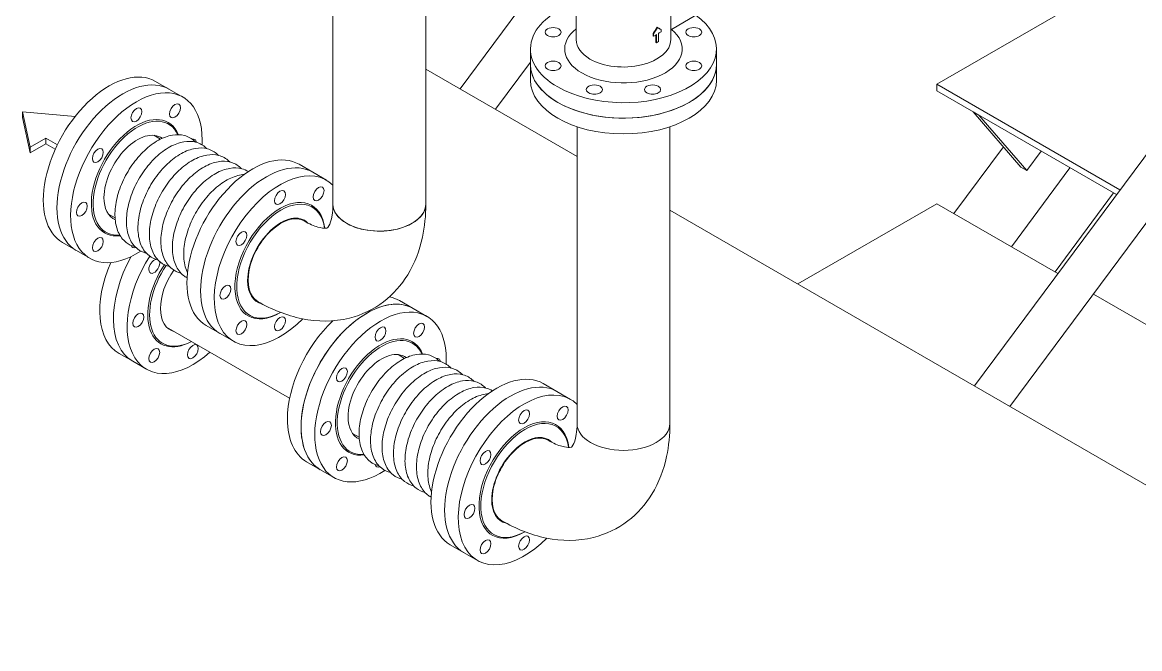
# Model space of a CAD drawing. Header units: millimetres. Extents: x -312439 to 477422, y -331570 to 212570.
# Drawn here: x 413404 to 414246, y 93066 to 93538 of the extents above; entities that cross this region are included whole.
import ezdxf

# ---------------------------------------------------------------- set-up
doc = ezdxf.new("R2010")
doc.units = ezdxf.units.MM

msp = doc.modelspace()

# ---------------------------------------------------------------- linework, layer by layer
at = {"color": 0, "linetype": 'Continuous', "lineweight": 0, "extrusion": (1.25969e-16, 0.816497, 0.57735)}
for p, q in [((414121.553, 93264.393), (414591.091, 93896.932)), ((414148.249, 93248.98), (414608.655, 93869.216)), ((413707.789, 93848.268), (413707.789, 93401.318)), ((413637.786, 93800.163), (413637.786, 93401.318)), ((413733.653, 93488.348), (413824.582, 93610.844)), ((413821.141, 93525.416), (413821.141, 93567.942)), ((414093.179, 93491.813), (414210.108, 93559.321)), ((413892.541, 93525.416), (413892.541, 93549.694)), ((413911.39, 93543.831), (413892.97, 93533.196)), ((413879.564, 93529.77), (413879.111, 93530.031)), ((413879.111, 93528.386), (413879.111, 93530.031)), ((413879.564, 93528.125), (413879.564, 93529.77)), ((413881.228, 93523.22), (413881.228, 93528.943)), ((413881.679, 93522.959), (413881.679, 93529.183)), ((413882.537, 93534.558), (413882.086, 93534.818)), ((413883.365, 93523.932), (413883.365, 93530.156)), ((413885.199, 93533.023), (413884.745, 93533.285)), ((413885.199, 93531.378), (413885.199, 93533.023)), ((413879.564, 93528.125), (413879.111, 93528.386)), ((413881.679, 93522.959), (413881.228, 93523.22)), ((413786.716, 93518.389), (413786.716, 93494.88)), ((413926.967, 93518.389), (413926.967, 93494.88)), ((413760.349, 93472.935), (413786.716, 93508.455)), ((413707.789, 93503.28), (413821.84, 93437.433)), ((413504.027, 93493.99), (413524.641, 93482.088)), ((414093.179, 93486.812), (414093.179, 93491.813)), ((414231.212, 93412.12), (414093.179, 93491.813)), ((414093.179, 93486.812), (414228.613, 93408.619)), ((413403.587, 93471.005), (413409.554, 93444.407)), ((413443.294, 93467.426), (413403.587, 93471.005)), ((413403.587, 93471.005), (413403.587, 93466.733)), ((414120.524, 93471.025), (414120.41, 93470.959)), ((414120.41, 93470.959), (414156.547, 93429.431)), ((414120.41, 93470.959), (414124.741, 93468.459)), ((413403.587, 93466.733), (413409.554, 93440.135)), ((413437.91, 93460.779), (413438.804, 93461.295)), ((414124.741, 93468.459), (414124.855, 93468.524)), ((414160.878, 93426.931), (414124.741, 93468.459)), ((413438.301, 93460.553), (413437.91, 93460.779)), ((413502.796, 93453.33), (413507.78, 93450.452)), ((413821.84, 93236.047), (413821.84, 93459.796)), ((413891.843, 93236.047), (413891.843, 93459.796)), ((413409.554, 93444.407), (413421.3, 93451.189)), ((413409.554, 93440.135), (413421.3, 93446.916)), ((413421.3, 93451.189), (413429.996, 93446.168)), ((413421.3, 93451.189), (413421.3, 93446.916)), ((413421.3, 93446.916), (413428.417, 93442.807)), ((414143.283, 93444.673), (414106.023, 93394.386)), ((413409.554, 93444.407), (413409.554, 93440.135)), ((414171.67, 93441.496), (414160.878, 93426.931)), ((413612.294, 93431.482), (413632.908, 93419.58)), ((414193.446, 93428.923), (414149.33, 93369.383)), ((414156.547, 93429.431), (414160.878, 93426.931)), ((414182.211, 93350.399), (414226.388, 93409.904)), ((413468.499, 93393.925), (413473.482, 93391.048)), ((413891.843, 93397.017), (414762.668, 92894.246)), ((413988.368, 93341.288), (414093.179, 93401.801)), ((414093.179, 93401.801), (414184.44, 93349.112)), ((413433.902, 93372.529), (413454.516, 93360.627)), ((413708.695, 93316.817), (413688.081, 93328.719)), ((414211.136, 93333.699), (414526.247, 93151.77)), ((413598.297, 93319.856), (413597.845, 93319.595)), ((413542.168, 93310.021), (413562.782, 93298.119)), ((413512.315, 93308.807), (413605.134, 93255.218)), ((413476.476, 93288.941), (413486.783, 93282.99)), ((413686.85, 93288.059), (413691.833, 93285.181)), ((413486.783, 93282.99), (413497.09, 93277.04)), ((413796.348, 93266.211), (413806.655, 93260.26)), ((413806.655, 93260.26), (413816.962, 93254.309)), ((413652.552, 93228.654), (413657.536, 93225.777)), ((413638.569, 93195.356), (413617.955, 93207.258)), ((413782.35, 93154.585), (413781.899, 93154.324)), ((413726.222, 93144.75), (413746.836, 93132.848))]:
    msp.add_line(p, q, dxfattribs=at)
at = {"color": 0, "linetype": 'Continuous', "lineweight": 0}
for centre, major_axis, ratio, start_param, end_param in [((413856.841, 93518.389), (70.126, 0), 0.5773503, 2.1049246, 3.9269908), ((413856.841, 93518.389), (70.126, 0), 0.5773503, 3.9269908, 6.9626963), ((413803.833, 93531.065), (-6.056, 0), 0.5773503, 3.9269908, 7.0685835), ((413803.833, 93531.065), (-6.056, 0), 0.5773503, 0.7853982, 3.9269908), ((413856.841, 93518.389), (44.307, 0), 0.5773503, 2.5077462, 3.9269908), ((413856.841, 93518.389), (44.307, 0), 0.5773503, 3.9269908, 6.9005152), ((413856.841, 93549.392), (25.248, 43.702), 0.5775397, 4.6007425, 4.7125824), ((413856.841, 93549.392), (25.699, 44.483), 0.5775397, 4.602712, 4.7125819), ((413856.841, 93544.496), (-36.338, 0), 0.5773503, 2.2463534, 2.3233829), ((413856.841, 93549.393), (35.7, -20.598), 0.0002842, 5.4979804, 5.6098207), ((413856.841, 93549.393), (36.338, -20.966), 0.0002842, 5.4979799, 5.6078501), ((413856.841, 93544.496), (-36.338, 0), 0.5773503, 2.3890061, 2.4660934), ((413909.849, 93531.065), (-6.056, 0), 0.5773503, 3.9269908, 7.0685835), ((413909.849, 93531.065), (-6.056, 0), 0.5773503, 0.7853982, 3.9269908), ((413856.841, 93525.416), (35.7, 0), 0.5773503, 3.1415927, 3.9269908), ((413856.841, 93525.416), (35.7, 0), 0.5773503, 3.9269908, 6.2831853), ((413856.841, 93538.273), (-36.338, 0), 0.5773503, 2.3233829, 2.3890061), ((413856.841, 93506.781), (70.126, 0), 0.5773503, 3.1415927, 6.2831853), ((413856.841, 93506.781), (70.126, 0), 0.5773503, 3.1415927, 3.9269908), ((413803.833, 93505.712), (-6.056, 0), 0.5773503, 3.9269908, 7.0685835), ((413803.833, 93505.712), (-6.056, 0), 0.5773503, 0.7853982, 3.9269908), ((413856.841, 93506.781), (70.126, 0), 0.5773503, 3.9269908, 6.2831853), ((413909.849, 93505.712), (-6.056, 0), 0.5773503, 3.9269908, 7.0685835), ((413909.849, 93505.712), (-6.056, 0), 0.5773503, 0.7853982, 3.9269908), ((413468.964, 93433.259), (35.063, 60.73), 0.5773503, 0, 3.1415927), ((413479.271, 93427.309), (35.063, 60.73), 0.5773503, 0, 3.1415927), ((413489.578, 93421.358), (35.063, 60.73), 0.5773503, 5.4977871, 10.2755472), ((413856.841, 93494.88), (70.126, 0), 0.5773503, 3.1415927, 6.2831853), ((413834.885, 93487.785), (-6.056, 0), 0.5773503, 3.9269908, 7.0685835), ((413834.885, 93487.785), (-6.056, 0), 0.5773503, 0.7853982, 3.9269908), ((413878.798, 93487.785), (-6.056, 0), 0.5773503, 3.9269908, 7.0685835), ((413878.798, 93487.785), (-6.056, 0), 0.5773503, 0.7853982, 3.9269908), ((413489.578, 93421.358), (24.039, 41.636), 0.5773503, 5.8650947, 9.8428685), ((413490.271, 93420.958), (23.549, 40.788), 0.5773503, 5.9027747, 9.8051885), ((413490.271, 93420.958), (17.761, 30.763), 0.5773503, 6.2237155, 8.6393798), ((413530.72, 93445.111), (-2.909, -5.039), 0.5773503, 3.1415927, 3.6793362), ((413530.72, 93445.111), (-2.909, -5.039), 0.5773503, 2.4750766, 3.1415927), ((413489.578, 93421.358), (35.063, 60.73), 0.5773503, 5.4324161, 5.4977871), ((413577.231, 93370.751), (35.063, 60.73), 0.5773503, 0, 3.1415927), ((413587.538, 93364.801), (35.063, 60.73), 0.5773503, 0, 3.1415927), ((413597.845, 93358.85), (35.063, 60.73), 0.5773503, 6.132095, 10.5628739), ((413490.271, 93420.958), (17.761, 30.763), 0.5773503, 2.3561945, 3.2010625), ((413597.845, 93358.85), (24.039, 41.636), 0.5773503, 5.6259336, 10.2101761), ((413598.538, 93358.45), (23.549, 40.788), 0.5773503, 5.6514168, 10.2028928), ((413672.788, 93401.318), (35.002, 0), 0.5773503, 3.1415927, 6.2831853), ((413672.788, 93401.318), (-35.002, 0), 0.5773503, 0, 0.7853982), ((413672.788, 93401.318), (-35.002, 0), 0.5773503, 0.7853982, 3.1415927), ((413598.538, 93358.45), (17.501, 30.312), 0.5773503, 0, 3.1415927), ((413598.538, 93358.45), (17.761, 30.763), 0.5773503, 6.1262781, 8.6393798), ((413587.538, 93364.801), (15.311, 26.52), 0.5773503, 6.1367318, 6.1642223), ((413587.538, 93364.801), (17.149, 29.702), 0.5773503, 5.9906507, 6.0159649), ((413587.538, 93364.801), (17.761, 30.763), 0.5773503, 5.943539, 5.9683457), ((413489.578, 93373.852), (2.909, 5.039), 0.5773503, 2.6038491, 3.8081087), ((413521.845, 93343.721), (35.063, 60.73), 0.5773503, 1.6024482, 3.1415927), ((413532.153, 93337.77), (35.063, 60.73), 0.5773503, 1.5000817, 4.1897984), ((413511.538, 93349.672), (35.063, 60.73), 0.5773503, 1.7704641, 3.1415927), ((413532.153, 93337.77), (24.039, 41.636), 0.5773503, 1.4690599, 3.8969517), ((413532.845, 93337.37), (23.549, 40.788), 0.5773503, 1.4642001, 3.8745889), ((413503.061, 93354.566), (2.909, 5.039), 0.5773503, 0.4651456, 2.3561945), ((413503.061, 93354.566), (2.909, 5.039), 0.5773503, 2.3561945, 5.8272326), ((413532.845, 93337.37), (17.761, 30.763), 0.5773503, 1.4328461, 2.3561945), ((413598.538, 93358.45), (17.761, 30.763), 0.5773503, 2.3561945, 3.3211756), ((413587.538, 93364.801), (15.311, 26.52), 0.5773503, 3.2605556, 3.2880462), ((413587.538, 93364.801), (17.149, 29.702), 0.5773503, 3.408813, 3.4341272), ((413587.538, 93364.801), (17.761, 30.763), 0.5773503, 3.4564323, 3.481239), ((413663.325, 93262.038), (35.063, 60.73), 0.5773503, 0, 3.1415927), ((413663.325, 93262.038), (35.063, 60.73), 0.5773503, 0, 2.3561945), ((413653.018, 93267.988), (-35.063, -60.73), 0.5773503, 3.1415927, 3.3423261), ((413532.845, 93337.37), (17.761, 30.763), 0.5773503, 2.3561945, 3.3130051), ((413673.632, 93256.087), (35.063, 60.73), 0.5773503, 5.4977871, 10.2755472), ((413653.018, 93267.988), (-35.063, -60.73), 0.5773503, 4.2422593, 5.4977871), ((413673.632, 93256.087), (24.039, 41.636), 0.5773503, 5.8650947, 9.8428685), ((413674.325, 93255.687), (23.549, 40.788), 0.5773503, 5.9027747, 9.8051885), ((413674.325, 93255.687), (17.761, 30.763), 0.5773503, 6.2237155, 8.6393798), ((413714.773, 93279.84), (-2.909, -5.039), 0.5773503, 3.1415927, 3.6793362), ((413714.773, 93279.84), (-2.909, -5.039), 0.5773503, 2.4750766, 3.1415927), ((413673.632, 93256.087), (35.063, 60.73), 0.5773503, 5.4324161, 5.4977871), ((413761.285, 93205.48), (35.063, 60.73), 0.5773503, 0, 3.1415927), ((413771.592, 93199.53), (35.063, 60.73), 0.5773503, 0, 3.1415927), ((413781.899, 93193.579), (35.063, 60.73), 0.5773503, 6.132095, 10.5628739), ((413781.899, 93193.579), (24.039, 41.636), 0.5773503, 5.6259336, 10.2101761), ((413653.018, 93267.988), (-35.063, -60.73), 0.5773503, 5.4977871, 6.2831853), ((413674.325, 93255.687), (17.761, 30.763), 0.5773503, 2.3561945, 3.2010625), ((413782.592, 93193.179), (23.549, 40.788), 0.5773503, 5.6514168, 10.2028928), ((413856.841, 93236.047), (35.002, 0), 0.5773503, 3.1415927, 6.2831853), ((413663.325, 93262.038), (35.063, 60.73), 0.5773503, 2.3561945, 3.1415927), ((413782.592, 93193.179), (17.501, 30.312), 0.5773503, 0, 3.1415927), ((413782.592, 93193.179), (17.761, 30.763), 0.5773503, 6.1262781, 8.6393798), ((413771.592, 93199.53), (17.149, 29.702), 0.5773503, 5.9906507, 6.0159649), ((413771.592, 93199.53), (17.761, 30.763), 0.5773503, 5.943539, 5.9683457), ((413771.592, 93199.53), (15.311, 26.52), 0.5773503, 6.1367318, 6.1642223), ((413673.632, 93208.581), (2.909, 5.039), 0.5773503, 2.6038491, 3.8081087), ((413782.592, 93193.179), (17.761, 30.763), 0.5773503, 2.3561945, 3.3211756), ((413771.592, 93199.53), (15.311, 26.52), 0.5773503, 3.2605556, 3.2880462), ((413771.592, 93199.53), (17.149, 29.702), 0.5773503, 3.408813, 3.4341272), ((413771.592, 93199.53), (17.761, 30.763), 0.5773503, 3.4564323, 3.481239)]:
    msp.add_ellipse(centre, major_axis=major_axis, ratio=ratio, start_param=start_param, end_param=end_param, dxfattribs=at)
for centre, major_axis in [((413489.578, 93468.864), (-2.909, -5.039)), ((413518.67, 93471.746), (-2.909, -5.039)), ((413460.487, 93438.154), (2.909, 5.039)), ((413597.845, 93406.356), (-2.909, -5.039)), ((413626.937, 93409.238), (-2.909, -5.039)), ((413448.437, 93397.605), (2.909, 5.039)), ((413568.754, 93375.646), (2.909, 5.039)), ((413460.487, 93370.97), (2.909, 5.039)), ((413556.704, 93335.097), (2.909, 5.039)), ((413491.011, 93314.017), (2.909, 5.039)), ((413568.754, 93308.462), (2.909, 5.039)), ((413597.845, 93311.344), (2.909, 5.039)), ((413702.723, 93306.475), (-2.909, -5.039)), ((413673.632, 93303.593), (-2.909, -5.039)), ((413503.061, 93287.382), (2.909, 5.039)), ((413532.153, 93290.264), (2.909, 5.039)), ((413644.541, 93272.883), (2.909, 5.039)), ((413781.899, 93241.085), (-2.909, -5.039)), ((413810.99, 93243.967), (-2.909, -5.039)), ((413632.491, 93232.334), (2.909, 5.039)), ((413644.541, 93205.699), (2.909, 5.039)), ((413752.808, 93210.375), (2.909, 5.039)), ((413740.757, 93169.826), (2.909, 5.039)), ((413781.899, 93146.073), (2.909, 5.039)), ((413752.808, 93143.191), (2.909, 5.039))]:
    msp.add_ellipse(centre, major_axis=major_axis, ratio=0.5773503, dxfattribs=at)
msp.add_open_spline([(413892.542, 93533.476), (413892.686, 93533.382), (413892.828, 93533.288), (413892.97, 93533.196)], degree=3, dxfattribs=at)
for points, knots in [([(413534.089, 93448.223), (413533.861, 93448.461), (413533.627, 93448.693), (413531.246, 93450.929), (413528.646, 93452.371), (413522.936, 93453.891), (413519.84, 93453.973), (413513.217, 93452.857), (413509.669, 93451.542), (413502.542, 93447.604), (413498.965, 93444.93), (413492.225, 93438.55), (413489.064, 93434.846), (413483.458, 93426.792), (413481.012, 93422.448), (413477.06, 93413.528), (413475.555, 93408.955), (413473.646, 93399.995), (413473.247, 93395.612), (413473.662, 93387.456), (413474.476, 93383.681), (413477.317, 93377.289), (413479.299, 93374.625), (413483.786, 93371.096), (413486.09, 93369.983), (413488.568, 93369.378)], [0.6184588, 0.6184588, 0.6184588, 0.6184588, 0.6507621, 0.6507621, 0.9398222, 0.9398222, 1.2304257, 1.2304257, 1.5493156, 1.5493156, 1.8803359, 1.8803359, 2.2105883, 2.2105883, 2.5393197, 2.5393197, 2.8681513, 2.8681513, 3.1986221, 3.1986221, 3.5292976, 3.5292976, 3.8441529, 3.8441529, 4.0939302, 4.0939302, 4.0939302, 4.0939302]), ([(413542.75, 93443.222), (413542.522, 93443.461), (413542.288, 93443.692), (413539.907, 93445.929), (413537.307, 93447.37), (413531.598, 93448.89), (413528.501, 93448.972), (413521.879, 93447.857), (413518.331, 93446.541), (413511.204, 93442.603), (413507.626, 93439.93), (413500.886, 93433.55), (413497.725, 93429.845), (413492.119, 93421.792), (413489.673, 93417.447), (413485.721, 93408.527), (413484.216, 93403.954), (413482.307, 93394.995), (413481.909, 93390.611), (413482.324, 93382.456), (413483.138, 93378.681), (413485.978, 93372.289), (413487.96, 93369.624), (413492.448, 93366.095), (413494.751, 93364.983), (413497.229, 93364.377)], [0.6184588, 0.6184588, 0.6184588, 0.6184588, 0.6507621, 0.6507621, 0.9398222, 0.9398222, 1.2304257, 1.2304257, 1.5493156, 1.5493156, 1.8803359, 1.8803359, 2.2105883, 2.2105883, 2.5393197, 2.5393197, 2.8681513, 2.8681513, 3.1986221, 3.1986221, 3.5292976, 3.5292976, 3.8441529, 3.8441529, 4.0939302, 4.0939302, 4.0939302, 4.0939302]), ([(413551.411, 93438.222), (413551.183, 93438.46), (413550.95, 93438.692), (413548.568, 93440.928), (413545.968, 93442.369), (413540.259, 93443.89), (413537.163, 93443.971), (413530.54, 93442.856), (413526.992, 93441.541), (413519.865, 93437.602), (413516.287, 93434.929), (413509.548, 93428.549), (413506.386, 93424.845), (413500.781, 93416.791), (413498.335, 93412.446), (413494.382, 93403.527), (413492.877, 93398.953), (413490.969, 93389.994), (413490.57, 93385.61), (413490.985, 93377.455), (413491.799, 93373.68), (413494.639, 93367.288), (413496.621, 93364.624), (413501.109, 93361.094), (413503.412, 93359.982), (413505.89, 93359.377)], [0.6184588, 0.6184588, 0.6184588, 0.6184588, 0.6507621, 0.6507621, 0.9398222, 0.9398222, 1.2304257, 1.2304257, 1.5493156, 1.5493156, 1.8803359, 1.8803359, 2.2105883, 2.2105883, 2.5393197, 2.5393197, 2.8681513, 2.8681513, 3.1986221, 3.1986221, 3.5292976, 3.5292976, 3.8441529, 3.8441529, 4.0939302, 4.0939302, 4.0939302, 4.0939302]), ([(413560.073, 93433.221), (413559.845, 93433.459), (413559.611, 93433.691), (413557.23, 93435.928), (413554.63, 93437.369), (413548.92, 93438.889), (413545.824, 93438.971), (413539.201, 93437.855), (413535.654, 93436.54), (413528.526, 93432.602), (413524.949, 93429.929), (413518.209, 93423.548), (413515.048, 93419.844), (413509.442, 93411.79), (413506.996, 93407.446), (413503.044, 93398.526), (413501.539, 93393.953), (413499.63, 93384.993), (413499.231, 93380.61), (413499.646, 93372.455), (413500.46, 93368.679), (413503.301, 93362.288), (413505.283, 93359.623), (413509.77, 93356.094), (413512.074, 93354.982), (413514.552, 93354.376)], [0.6184588, 0.6184588, 0.6184588, 0.6184588, 0.6507621, 0.6507621, 0.9398222, 0.9398222, 1.2304257, 1.2304257, 1.5493156, 1.5493156, 1.8803359, 1.8803359, 2.2105883, 2.2105883, 2.5393197, 2.5393197, 2.8681513, 2.8681513, 3.1986221, 3.1986221, 3.5292976, 3.5292976, 3.8441529, 3.8441529, 4.0939302, 4.0939302, 4.0939302, 4.0939302]), ([(413568.734, 93428.22), (413568.506, 93428.459), (413568.272, 93428.691), (413565.891, 93430.927), (413563.291, 93432.368), (413557.582, 93433.889), (413554.486, 93433.97), (413547.863, 93432.855), (413544.315, 93431.539), (413537.188, 93427.601), (413533.61, 93424.928), (413526.87, 93418.548), (413523.709, 93414.843), (413518.103, 93406.79), (413515.657, 93402.445), (413511.705, 93393.525), (413510.2, 93388.952), (413508.291, 93379.993), (413507.893, 93375.609), (413508.308, 93367.454), (413509.122, 93363.679), (413511.962, 93357.287), (413513.944, 93354.622), (413518.432, 93351.093), (413520.735, 93349.981), (413523.213, 93349.376)], [0.6184588, 0.6184588, 0.6184588, 0.6184588, 0.6507621, 0.6507621, 0.9398222, 0.9398222, 1.2304257, 1.2304257, 1.5493156, 1.5493156, 1.8803359, 1.8803359, 2.2105883, 2.2105883, 2.5393197, 2.5393197, 2.8681513, 2.8681513, 3.1986221, 3.1986221, 3.5292976, 3.5292976, 3.8441529, 3.8441529, 4.0939302, 4.0939302, 4.0939302, 4.0939302]), ([(413573.983, 93426.011), (413572.482, 93426.954), (413570.838, 93427.664), (413566.243, 93428.888), (413563.147, 93428.969), (413556.524, 93427.854), (413552.976, 93426.539), (413545.849, 93422.601), (413542.271, 93419.927), (413535.532, 93413.547), (413532.37, 93409.843), (413526.765, 93401.789), (413524.319, 93397.444), (413520.367, 93388.525), (413518.861, 93383.951), (413516.953, 93374.992), (413516.554, 93370.608), (413516.969, 93362.453), (413517.783, 93358.678), (413520.623, 93352.286), (413522.605, 93349.622), (413525.937, 93347.001), (413526.821, 93346.426), (413527.751, 93345.934)], [0.7638889, 0.7638889, 0.7638889, 0.7638889, 0.9398222, 0.9398222, 1.2304257, 1.2304257, 1.5493156, 1.5493156, 1.8803359, 1.8803359, 2.2105883, 2.2105883, 2.5393197, 2.5393197, 2.8681513, 2.8681513, 3.1986221, 3.1986221, 3.5292976, 3.5292976, 3.8441529, 3.8441529, 3.9485, 3.9485, 3.9485, 3.9485]), ([(413570.8, 93423.812), (413570.079, 93423.756), (413569.352, 93423.667), (413565.149, 93422.965), (413561.596, 93421.652), (413554.455, 93417.716), (413550.869, 93415.041), (413544.114, 93408.655), (413540.946, 93404.947), (413535.328, 93396.883), (413532.876, 93392.532), (413528.915, 93383.599), (413527.405, 93379.018), (413525.491, 93370.042), (413525.09, 93365.648), (413525.506, 93357.472), (413526.322, 93353.685), (413527.874, 93350.194), (413527.967, 93349.991), (413528.064, 93349.79)], [1.1623083, 1.1623083, 1.1623083, 1.1623083, 1.2293553, 1.2293553, 1.5480915, 1.5480915, 1.8793422, 1.8793422, 2.2098376, 2.2098376, 2.5387746, 2.5387746, 2.8678106, 2.8678106, 3.1985205, 3.1985205, 3.529426, 3.529426, 3.5500807, 3.5500807, 3.5500807, 3.5500807]), ([(413581.037, 93328.138), (413591.562, 93322.061), (413602.745, 93317.477), (413626.088, 93312.758), (413638.333, 93312.591), (413659.463, 93317.861), (413668.384, 93322.095), (413683.349, 93333.511), (413689.455, 93340.493), (413699.556, 93356.934), (413703.128, 93366.571), (413707.004, 93384.583), (413707.789, 93392.903), (413707.789, 93401.318)], [1.5707963, 1.5707963, 1.5707963, 1.5707963, 1.8849556, 1.8849556, 2.1921911, 2.1921911, 2.4304134, 2.4304134, 2.6591714, 2.6591714, 2.9240626, 2.9240626, 3.1415927, 3.1415927, 3.1415927, 3.1415927]), ([(413616.039, 93388.762), (413619.993, 93386.479), (413623.543, 93385.016), (413629.073, 93383.434), (413631.039, 93383.295), (413633.555, 93383.396), (413633.536, 93383.559), (413633.544, 93383.564), (413633.851, 93383.602), (413635.484, 93386.507), (413636.557, 93389.184), (413637.561, 93395.517), (413637.786, 93398.248), (413637.786, 93401.318)], [1.5707963, 1.5707963, 1.5707963, 1.5707963, 1.8179228, 1.8179228, 2.0618101, 2.0618101, 2.3717354, 2.3717354, 2.6858947, 2.6858947, 2.9754222, 2.9754222, 3.1415927, 3.1415927, 3.1415927, 3.1415927]), ([(413718.142, 93282.952), (413717.914, 93283.19), (413717.681, 93283.422), (413715.299, 93285.659), (413712.699, 93287.1), (413706.99, 93288.62), (413703.894, 93288.702), (413697.271, 93287.586), (413693.723, 93286.271), (413686.596, 93282.333), (413683.018, 93279.66), (413676.279, 93273.279), (413673.117, 93269.575), (413667.512, 93261.521), (413665.066, 93257.177), (413661.113, 93248.257), (413659.608, 93243.684), (413657.7, 93234.724), (413657.301, 93230.341), (413657.716, 93222.186), (413658.53, 93218.41), (413661.37, 93212.019), (413663.352, 93209.354), (413667.84, 93205.825), (413670.143, 93204.713), (413672.621, 93204.107)], [0.6184588, 0.6184588, 0.6184588, 0.6184588, 0.6507621, 0.6507621, 0.9398222, 0.9398222, 1.2304257, 1.2304257, 1.5493156, 1.5493156, 1.8803359, 1.8803359, 2.2105883, 2.2105883, 2.5393197, 2.5393197, 2.8681513, 2.8681513, 3.1986221, 3.1986221, 3.5292976, 3.5292976, 3.8441529, 3.8441529, 4.0939302, 4.0939302, 4.0939302, 4.0939302]), ([(413726.804, 93277.951), (413726.576, 93278.19), (413726.342, 93278.422), (413723.961, 93280.658), (413721.361, 93282.099), (413715.651, 93283.619), (413712.555, 93283.701), (413705.932, 93282.586), (413702.385, 93281.27), (413695.257, 93277.332), (413691.68, 93274.659), (413684.94, 93268.279), (413681.779, 93264.574), (413676.173, 93256.521), (413673.727, 93252.176), (413669.775, 93243.256), (413668.27, 93238.683), (413666.361, 93229.724), (413665.962, 93225.34), (413666.377, 93217.185), (413667.191, 93213.41), (413670.032, 93207.018), (413672.014, 93204.353), (413676.501, 93200.824), (413678.805, 93199.712), (413681.283, 93199.106)], [0.6184588, 0.6184588, 0.6184588, 0.6184588, 0.6507621, 0.6507621, 0.9398222, 0.9398222, 1.2304257, 1.2304257, 1.5493156, 1.5493156, 1.8803359, 1.8803359, 2.2105883, 2.2105883, 2.5393197, 2.5393197, 2.8681513, 2.8681513, 3.1986221, 3.1986221, 3.5292976, 3.5292976, 3.8441529, 3.8441529, 4.0939302, 4.0939302, 4.0939302, 4.0939302]), ([(413735.465, 93272.951), (413735.237, 93273.189), (413735.003, 93273.421), (413732.622, 93275.657), (413730.022, 93277.099), (413724.313, 93278.619), (413721.217, 93278.7), (413714.594, 93277.585), (413711.046, 93276.27), (413703.919, 93272.331), (413700.341, 93269.658), (413693.601, 93263.278), (413690.44, 93259.574), (413684.834, 93251.52), (413682.388, 93247.175), (413678.436, 93238.256), (413676.931, 93233.682), (413675.023, 93224.723), (413674.624, 93220.339), (413675.039, 93212.184), (413675.853, 93208.409), (413678.693, 93202.017), (413680.675, 93199.353), (413685.163, 93195.823), (413687.466, 93194.711), (413689.944, 93194.106)], [0.6184588, 0.6184588, 0.6184588, 0.6184588, 0.6507621, 0.6507621, 0.9398222, 0.9398222, 1.2304257, 1.2304257, 1.5493156, 1.5493156, 1.8803359, 1.8803359, 2.2105883, 2.2105883, 2.5393197, 2.5393197, 2.8681513, 2.8681513, 3.1986221, 3.1986221, 3.5292976, 3.5292976, 3.8441529, 3.8441529, 4.0939302, 4.0939302, 4.0939302, 4.0939302]), ([(413744.127, 93267.95), (413743.898, 93268.189), (413743.665, 93268.42), (413741.284, 93270.657), (413738.683, 93272.098), (413732.974, 93273.618), (413729.878, 93273.7), (413723.255, 93272.584), (413719.707, 93271.269), (413712.58, 93267.331), (413709.002, 93264.658), (413702.263, 93258.278), (413699.101, 93254.573), (413693.496, 93246.519), (413691.05, 93242.175), (413687.098, 93233.255), (413685.592, 93228.682), (413683.684, 93219.723), (413683.285, 93215.339), (413683.7, 93207.184), (413684.514, 93203.408), (413687.354, 93197.017), (413689.336, 93194.352), (413693.824, 93190.823), (413696.127, 93189.711), (413698.605, 93189.105)], [0.6184588, 0.6184588, 0.6184588, 0.6184588, 0.6507621, 0.6507621, 0.9398222, 0.9398222, 1.2304257, 1.2304257, 1.5493156, 1.5493156, 1.8803359, 1.8803359, 2.2105883, 2.2105883, 2.5393197, 2.5393197, 2.8681513, 2.8681513, 3.1986221, 3.1986221, 3.5292976, 3.5292976, 3.8441529, 3.8441529, 4.0939302, 4.0939302, 4.0939302, 4.0939302]), ([(413752.788, 93262.95), (413752.56, 93263.188), (413752.326, 93263.42), (413749.945, 93265.656), (413747.345, 93267.097), (413741.635, 93268.618), (413738.539, 93268.699), (413731.916, 93267.584), (413728.369, 93266.268), (413721.241, 93262.33), (413717.664, 93259.657), (413710.924, 93253.277), (413707.763, 93249.572), (413702.157, 93241.519), (413699.711, 93237.174), (413695.759, 93228.254), (413694.254, 93223.681), (413692.345, 93214.722), (413691.946, 93210.338), (413692.361, 93202.183), (413693.175, 93198.408), (413696.016, 93192.016), (413697.998, 93189.351), (413702.485, 93185.822), (413704.789, 93184.71), (413707.267, 93184.105)], [0.6184588, 0.6184588, 0.6184588, 0.6184588, 0.6507621, 0.6507621, 0.9398222, 0.9398222, 1.2304257, 1.2304257, 1.5493156, 1.5493156, 1.8803359, 1.8803359, 2.2105883, 2.2105883, 2.5393197, 2.5393197, 2.8681513, 2.8681513, 3.1986221, 3.1986221, 3.5292976, 3.5292976, 3.8441529, 3.8441529, 4.0939302, 4.0939302, 4.0939302, 4.0939302]), ([(413758.037, 93260.74), (413756.535, 93261.683), (413754.892, 93262.393), (413750.297, 93263.617), (413747.201, 93263.699), (413740.578, 93262.583), (413737.03, 93261.268), (413729.903, 93257.33), (413726.325, 93254.656), (413719.586, 93248.276), (413716.424, 93244.572), (413710.818, 93236.518), (413708.372, 93232.173), (413704.42, 93223.254), (413702.915, 93218.681), (413701.007, 93209.721), (413700.608, 93205.337), (413701.023, 93197.182), (413701.837, 93193.407), (413704.677, 93187.015), (413706.659, 93184.351), (413709.991, 93181.731), (413710.875, 93181.155), (413711.805, 93180.664)], [0.7638889, 0.7638889, 0.7638889, 0.7638889, 0.9398222, 0.9398222, 1.2304257, 1.2304257, 1.5493156, 1.5493156, 1.8803359, 1.8803359, 2.2105883, 2.2105883, 2.5393197, 2.5393197, 2.8681513, 2.8681513, 3.1986221, 3.1986221, 3.5292976, 3.5292976, 3.8441529, 3.8441529, 3.9485, 3.9485, 3.9485, 3.9485]), ([(413754.854, 93258.541), (413754.133, 93258.485), (413753.406, 93258.396), (413749.203, 93257.694), (413745.649, 93256.381), (413738.508, 93252.445), (413734.923, 93249.77), (413728.168, 93243.384), (413724.999, 93239.676), (413719.381, 93231.612), (413716.93, 93227.261), (413712.968, 93218.328), (413711.459, 93213.747), (413709.545, 93204.771), (413709.144, 93200.377), (413709.559, 93192.201), (413710.375, 93188.414), (413711.928, 93184.923), (413712.021, 93184.72), (413712.117, 93184.519)], [1.1623083, 1.1623083, 1.1623083, 1.1623083, 1.2293553, 1.2293553, 1.5480915, 1.5480915, 1.8793422, 1.8793422, 2.2098376, 2.2098376, 2.5387746, 2.5387746, 2.8678106, 2.8678106, 3.1985205, 3.1985205, 3.529426, 3.529426, 3.5500807, 3.5500807, 3.5500807, 3.5500807]), ([(413765.091, 93162.867), (413775.615, 93156.79), (413786.799, 93152.207), (413810.141, 93147.488), (413822.387, 93147.32), (413843.517, 93152.59), (413852.438, 93156.824), (413867.403, 93168.24), (413873.509, 93175.223), (413883.61, 93191.663), (413887.181, 93201.3), (413891.057, 93219.312), (413891.843, 93227.632), (413891.843, 93236.047)], [1.5707963, 1.5707963, 1.5707963, 1.5707963, 1.8849556, 1.8849556, 2.1921911, 2.1921911, 2.4304134, 2.4304134, 2.6591714, 2.6591714, 2.9240626, 2.9240626, 3.1415927, 3.1415927, 3.1415927, 3.1415927]), ([(413800.093, 93223.491), (413804.046, 93221.208), (413807.597, 93219.745), (413813.127, 93218.164), (413815.093, 93218.024), (413817.609, 93218.125), (413817.59, 93218.288), (413817.597, 93218.293), (413817.904, 93218.332), (413819.537, 93221.236), (413820.611, 93223.913), (413821.615, 93230.246), (413821.84, 93232.977), (413821.84, 93236.047)], [1.5707963, 1.5707963, 1.5707963, 1.5707963, 1.8179228, 1.8179228, 2.0618101, 2.0618101, 2.3717354, 2.3717354, 2.6858947, 2.6858947, 2.9754222, 2.9754222, 3.1415927, 3.1415927, 3.1415927, 3.1415927])]:
    msp.add_open_spline(points, degree=3, knots=knots, dxfattribs=at)

doc.saveas('drawing.dxf')
